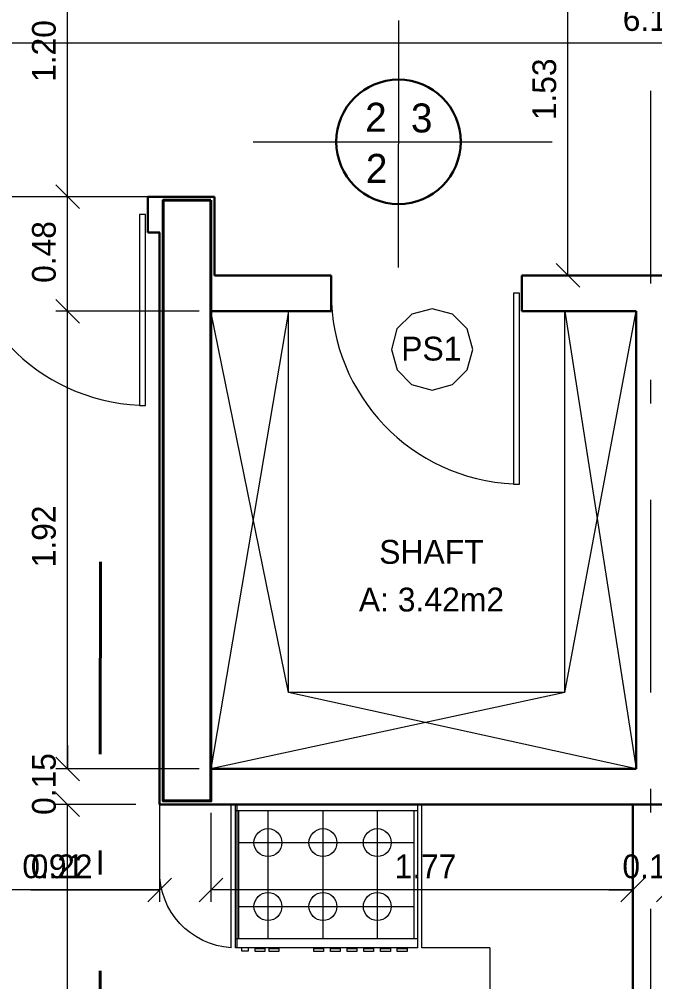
# Model space of a CAD drawing. Header units: metres. Extents: x 2.9 to 62.3, y 8 to 50.1.
# Drawn here: x 27.85 to 30.517, y 38.646 to 42.684 of the extents above; entities that cross this region are included whole.
import ezdxf
from ezdxf.enums import TextEntityAlignment as Align

# ---------------------------------------------------------------- set-up
doc = ezdxf.new("R2010")
doc.units = ezdxf.units.M
doc.header["$MEASUREMENT"] = 0
doc.linetypes.add('DGN Style 4', pattern=[1.616637, 0.807814, -0.403907, 0.00101, -0.403907])
doc.layers.get('Defpoints').update_dxf_attribs({"lineweight": 0})
for name, color, linetype, lineweight in [('00-EDIFICACOES TÉRREO', 7, 'Continuous', 0), ('CORNIJAS_VAR NA PLANTA PTIPO 1', 7, 'Continuous', 0), ('Cotas', 13, 'Continuous', 0), ('Level 12', 7, 'Continuous', 0), ('Level 14', 7, 'Continuous', 0), ('Level 3', 7, 'Continuous', 0), ('Level 36', 7, 'Continuous', 0), ('Level 46', 7, 'Continuous', 0), ('Level 7', 7, 'Continuous', 0)]:
    doc.layers.add(name, color=color, linetype=linetype, lineweight=lineweight)
doc.styles.add('Style-INTL_ENGINEERING', font='INTL_ENGINEERING.shx')
doc.dimstyles.get("Standard").update_dxf_attribs({"dimtxt": 0.18, "dimasz": 0.18, "dimexe": 0.18, "dimexo": 0.0625, "dimgap": 0.09, "dimtad": 0, "dimtih": 1, "dimtoh": 1, "dimdec": 4, "dimzin": 1, "dimdsep": 46, "dimtxsty": 'Standard', "dimcen": 0, "dimadec": 0, "dimazin": 0, "dimtfac": 1, "dimtdec": 4, "dimtofl": 0, "dimtmove": 0, "dimatfit": 3, "dimfxl": 0, "dimtolj": 1, "dimtzin": 1, "dimarcsym": 0})

# ---------------------------------------------------------------- blocks, each defined once
blk = doc.blocks.new('_Oblique')
at = {"color": 0, "linetype": 'ByBlock', "lineweight": -2}
blk.add_line((0.5, 0.5), (-0.5, -0.5), dxfattribs=at)
blk = doc.blocks.new('*D305')
at = {"layer": 'Cotas', "color": 2, "linetype": 'Continuous', "lineweight": 0}
for p, q in [((27.4235, 41.9886), (27.4235, 42.6349)), ((33.5753, 42.0385), (33.5753, 42.6349)), ((27.4235, 42.5854), (33.5753, 42.5854))]:
    blk.add_line(p, q, dxfattribs=at)
at = {"layer": 'Defpoints'}
for p in [(30.4994, 42.5854), (33.5753, 42.5854), (33.5753, 41.989), (27.4235, 41.9391)]:
    blk.add_point(p, dxfattribs=at)
at = {"layer": 'Cotas', "color": 2, "linetype": 'Continuous', "lineweight": 0, "xscale": 0.0995, "yscale": 0.0995, "zscale": 0.0995, "rotation": 180}
blk.add_blockref('_Oblique', (27.4235, 42.5854), dxfattribs=at)
at = {"layer": 'Cotas', "color": 2, "linetype": 'Continuous', "lineweight": 0, "xscale": 0.0995, "yscale": 0.0995, "zscale": 0.0995}
blk.add_blockref('_Oblique', (33.5753, 42.5854), dxfattribs=at)
at = {"layer": 'Cotas', "color": 2, "linetype": 'Continuous', "lineweight": 0, "style": 'Style-INTL_ENGINEERING'}
blk.add_text('6.15', height=0.0995, dxfattribs=at).set_placement((30.3829, 42.6847), align=Align.MIDDLE_LEFT)
blk = doc.blocks.new('*D542')
at = {"layer": 'Cotas', "color": 2, "linetype": 'Continuous', "lineweight": 0}
for p, q in [((30.5745, 39.3397), (30.5745, 37.5752)), ((30.4246, 37.4486), (30.4246, 37.6742)), ((30.3251, 37.6247), (30.4246, 37.6247)), ((30.6741, 37.6247), (30.5745, 37.6247))]:
    blk.add_line(p, q, dxfattribs=at)
at = {"layer": 'Defpoints'}
for p in [(30.5745, 39.3892), (30.4996, 37.6247), (30.5745, 37.6247), (30.4246, 37.3991)]:
    blk.add_point(p, dxfattribs=at)
at = {"layer": 'Cotas', "color": 2, "linetype": 'Continuous', "lineweight": 0, "xscale": 0.0995, "yscale": 0.0995, "zscale": 0.0995}
blk.add_blockref('_Oblique', (30.4246, 37.6247), dxfattribs=at)
at = {"layer": 'Cotas', "color": 2, "linetype": 'Continuous', "lineweight": 0, "xscale": 0.0995, "yscale": 0.0995, "zscale": 0.0995, "rotation": 180}
blk.add_blockref('_Oblique', (30.5745, 37.6247), dxfattribs=at)
at = {"layer": 'Cotas', "color": 2, "linetype": 'Continuous', "lineweight": 0, "style": 'Style-INTL_ENGINEERING'}
blk.add_text('0.15', height=0.0995, dxfattribs=at).set_placement((30.3815, 37.724), align=Align.MIDDLE_LEFT)
blk = doc.blocks.new('*D554')
at = {"layer": 'Cotas', "color": 2, "linetype": 'Continuous', "lineweight": 0}
for p, q in [((28.34, 39.3892), (28.0035, 39.3892)), ((28.053, 35.409), (28.053, 39.3892)), ((27.6241, 35.409), (28.1025, 35.409))]:
    blk.add_line(p, q, dxfattribs=at)
at = {"layer": 'Defpoints'}
for p in [(28.053, 39.3892), (28.3895, 39.3892), (28.053, 37.3991), (27.5746, 35.409)]:
    blk.add_point(p, dxfattribs=at)
at = {"layer": 'Cotas', "color": 2, "linetype": 'Continuous', "lineweight": 0, "xscale": 0.0995, "yscale": 0.0995, "zscale": 0.0995}
for p, rotation in [((28.053, 39.3892), 90), ((28.053, 35.409), 270)]:
    blk.add_blockref('_Oblique', p, dxfattribs=dict(at, rotation=rotation))
at = {"layer": 'Cotas', "color": 2, "linetype": 'Continuous', "lineweight": 0, "style": 'Style-INTL_ENGINEERING'}
blk.add_text('3.98', height=0.0995, rotation=90, dxfattribs=at).set_placement((27.9537, 37.257), align=Align.MIDDLE_LEFT)
blk = doc.blocks.new('*D555')
at = {"layer": 'Cotas', "color": 2, "linetype": 'Continuous', "lineweight": 0}
for p, q in [((28.053, 39.6387), (28.053, 39.5392)), ((28.605, 39.5392), (28.0035, 39.5392)), ((28.34, 39.3892), (28.0035, 39.3892)), ((28.053, 39.2897), (28.053, 39.3892))]:
    blk.add_line(p, q, dxfattribs=at)
at = {"layer": 'Defpoints'}
for p in [(28.053, 39.5392), (28.6545, 39.5392), (28.053, 39.4642), (28.3895, 39.3892)]:
    blk.add_point(p, dxfattribs=at)
at = {"layer": 'Cotas', "color": 2, "linetype": 'Continuous', "lineweight": 0, "xscale": 0.0995, "yscale": 0.0995, "zscale": 0.0995}
for p, rotation in [((28.053, 39.5392), 270), ((28.053, 39.3892), 90)]:
    blk.add_blockref('_Oblique', p, dxfattribs=dict(at, rotation=rotation))
at = {"layer": 'Cotas', "color": 2, "linetype": 'Continuous', "lineweight": 0, "style": 'Style-INTL_ENGINEERING'}
blk.add_text('0.15', height=0.0995, rotation=90, dxfattribs=at).set_placement((27.9537, 39.3462), align=Align.MIDDLE_LEFT)
blk = doc.blocks.new('*D556')
at = {"layer": 'Cotas', "color": 2, "linetype": 'Continuous', "lineweight": 0}
for p, q in [((28.605, 41.459), (28.0035, 41.459)), ((28.053, 39.5392), (28.053, 41.459)), ((28.605, 39.5392), (28.0035, 39.5392))]:
    blk.add_line(p, q, dxfattribs=at)
at = {"layer": 'Defpoints'}
for p in [(28.053, 41.459), (28.6545, 41.459), (28.053, 40.4991), (28.6545, 39.5392)]:
    blk.add_point(p, dxfattribs=at)
at = {"layer": 'Cotas', "color": 2, "linetype": 'Continuous', "lineweight": 0, "xscale": 0.0995, "yscale": 0.0995, "zscale": 0.0995}
for p, rotation in [((28.053, 41.459), 90), ((28.053, 39.5392), 270)]:
    blk.add_blockref('_Oblique', p, dxfattribs=dict(at, rotation=rotation))
at = {"layer": 'Cotas', "color": 2, "linetype": 'Continuous', "lineweight": 0, "style": 'Style-INTL_ENGINEERING'}
blk.add_text('1.92', height=0.0995, rotation=90, dxfattribs=at).set_placement((27.9537, 40.385), align=Align.MIDDLE_LEFT)
blk = doc.blocks.new('*D557')
at = {"layer": 'Cotas', "color": 2, "linetype": 'Continuous', "lineweight": 0}
for p, q in [((28.265, 41.939), (28.0035, 41.939)), ((28.053, 41.459), (28.053, 41.939)), ((28.605, 41.459), (28.0035, 41.459))]:
    blk.add_line(p, q, dxfattribs=at)
at = {"layer": 'Defpoints'}
for p in [(28.053, 41.939), (28.3145, 41.939), (28.053, 41.7241), (28.6545, 41.459)]:
    blk.add_point(p, dxfattribs=at)
at = {"layer": 'Cotas', "color": 2, "linetype": 'Continuous', "lineweight": 0, "xscale": 0.0995, "yscale": 0.0995, "zscale": 0.0995}
for p, rotation in [((28.053, 41.939), 90), ((28.053, 41.459), 270)]:
    blk.add_blockref('_Oblique', p, dxfattribs=dict(at, rotation=rotation))
at = {"layer": 'Cotas', "color": 2, "linetype": 'Continuous', "lineweight": 0, "style": 'Style-INTL_ENGINEERING'}
blk.add_text('0.48', height=0.0995, rotation=90, dxfattribs=at).set_placement((27.9537, 41.578), align=Align.MIDDLE_LEFT)
blk = doc.blocks.new('*D558')
at = {"layer": 'Cotas', "color": 2, "linetype": 'Continuous', "lineweight": 0}
for p, q in [((27.473, 43.139), (28.1025, 43.139)), ((28.053, 41.939), (28.053, 43.139)), ((28.265, 41.939), (28.0035, 41.939))]:
    blk.add_line(p, q, dxfattribs=at)
at = {"layer": 'Defpoints'}
for p in [(27.4235, 43.139), (28.053, 43.139), (28.053, 42.539), (28.3145, 41.939)]:
    blk.add_point(p, dxfattribs=at)
at = {"layer": 'Cotas', "color": 2, "linetype": 'Continuous', "lineweight": 0, "xscale": 0.0995, "yscale": 0.0995, "zscale": 0.0995}
for p, rotation in [((28.053, 43.139), 90), ((28.053, 41.939), 270)]:
    blk.add_blockref('_Oblique', p, dxfattribs=dict(at, rotation=rotation))
at = {"layer": 'Cotas', "color": 2, "linetype": 'Continuous', "lineweight": 0, "style": 'Style-INTL_ENGINEERING'}
blk.add_text('1.20', height=0.0995, rotation=90, dxfattribs=at).set_placement((27.9537, 42.421), align=Align.MIDDLE_LEFT)
blk = doc.blocks.new('*D615')
at = {"layer": 'Cotas', "color": 2, "linetype": 'Continuous', "lineweight": 0}
for p, q in [((30.4246, 39.3397), (30.4246, 38.9817)), ((30.5745, 39.3397), (30.5745, 38.9817)), ((30.3251, 39.0312), (30.4246, 39.0312)), ((30.6741, 39.0312), (30.5745, 39.0312))]:
    blk.add_line(p, q, dxfattribs=at)
at = {"layer": 'Defpoints'}
for p in [(30.4246, 39.3892), (30.5745, 39.3892), (30.4246, 39.0312), (30.4996, 39.0312)]:
    blk.add_point(p, dxfattribs=at)
at = {"layer": 'Cotas', "color": 2, "linetype": 'Continuous', "lineweight": 0, "xscale": 0.0995, "yscale": 0.0995, "zscale": 0.0995}
blk.add_blockref('_Oblique', (30.4246, 39.0312), dxfattribs=at)
at = {"layer": 'Cotas', "color": 2, "linetype": 'Continuous', "lineweight": 0, "xscale": 0.0995, "yscale": 0.0995, "zscale": 0.0995, "rotation": 180}
blk.add_blockref('_Oblique', (30.5745, 39.0312), dxfattribs=at)
at = {"layer": 'Cotas', "color": 2, "linetype": 'Continuous', "lineweight": 0, "style": 'Style-INTL_ENGINEERING'}
blk.add_text('0.15', height=0.0995, dxfattribs=at).set_placement((30.3815, 39.1304), align=Align.MIDDLE_LEFT)
blk = doc.blocks.new('*D616')
at = {"layer": 'Cotas', "color": 2, "linetype": 'Continuous', "lineweight": 0}
for p, q in [((28.6545, 39.3551), (28.6545, 38.9817)), ((30.4246, 39.3397), (30.4246, 38.9817)), ((30.4246, 39.0312), (28.6545, 39.0312))]:
    blk.add_line(p, q, dxfattribs=at)
at = {"layer": 'Defpoints'}
for p in [(28.6545, 39.4046), (30.4246, 39.3892), (28.6545, 39.0312), (29.5395, 39.0312)]:
    blk.add_point(p, dxfattribs=at)
at = {"layer": 'Cotas', "color": 2, "linetype": 'Continuous', "lineweight": 0, "xscale": 0.0995, "yscale": 0.0995, "zscale": 0.0995, "rotation": 180}
blk.add_blockref('_Oblique', (28.6545, 39.0312), dxfattribs=at)
at = {"layer": 'Cotas', "color": 2, "linetype": 'Continuous', "lineweight": 0, "xscale": 0.0995, "yscale": 0.0995, "zscale": 0.0995}
blk.add_blockref('_Oblique', (30.4246, 39.0312), dxfattribs=at)
at = {"layer": 'Cotas', "color": 2, "linetype": 'Continuous', "lineweight": 0, "style": 'Style-INTL_ENGINEERING'}
blk.add_text('1.77', height=0.0995, dxfattribs=at).set_placement((29.4258, 39.1304), align=Align.MIDDLE_LEFT)
blk = doc.blocks.new('*D617')
at = {"layer": 'Cotas', "color": 2, "linetype": 'Continuous', "lineweight": 0}
for p, q in [((28.4395, 39.3397), (28.4395, 38.9817)), ((28.6545, 39.3551), (28.6545, 38.9817)), ((27.8988, 39.0312), (28.4395, 39.0312)), ((28.754, 39.0312), (28.6545, 39.0312))]:
    blk.add_line(p, q, dxfattribs=at)
at = {"layer": 'Defpoints'}
for p in [(28.4395, 39.3892), (28.6545, 39.4046), (28.0449, 39.0312), (28.4395, 39.0312)]:
    blk.add_point(p, dxfattribs=at)
at = {"layer": 'Cotas', "color": 2, "linetype": 'Continuous', "lineweight": 0, "xscale": 0.0995, "yscale": 0.0995, "zscale": 0.0995}
blk.add_blockref('_Oblique', (28.4395, 39.0312), dxfattribs=at)
at = {"layer": 'Cotas', "color": 2, "linetype": 'Continuous', "lineweight": 0, "xscale": 0.0995, "yscale": 0.0995, "zscale": 0.0995, "rotation": 180}
blk.add_blockref('_Oblique', (28.6545, 39.0312), dxfattribs=at)
at = {"layer": 'Cotas', "color": 2, "linetype": 'Continuous', "lineweight": 0, "style": 'Style-INTL_ENGINEERING'}
blk.add_text('0.22', height=0.0995, dxfattribs=at).set_placement((27.8988, 39.1304), align=Align.MIDDLE_LEFT)
blk = doc.blocks.new('*D618')
at = {"layer": 'Cotas', "color": 2, "linetype": 'Continuous', "lineweight": 0}
for p, q in [((28.4395, 39.3397), (28.4395, 38.9817)), ((27.5246, 39.3095), (27.5246, 38.9817)), ((28.4395, 39.0312), (27.5246, 39.0312))]:
    blk.add_line(p, q, dxfattribs=at)
at = {"layer": 'Defpoints'}
for p in [(28.4395, 39.3892), (27.5246, 39.359), (27.5246, 39.0312), (27.982, 39.0312)]:
    blk.add_point(p, dxfattribs=at)
at = {"layer": 'Cotas', "color": 2, "linetype": 'Continuous', "lineweight": 0, "xscale": 0.0995, "yscale": 0.0995, "zscale": 0.0995, "rotation": 180}
blk.add_blockref('_Oblique', (27.5246, 39.0312), dxfattribs=at)
at = {"layer": 'Cotas', "color": 2, "linetype": 'Continuous', "lineweight": 0, "xscale": 0.0995, "yscale": 0.0995, "zscale": 0.0995}
blk.add_blockref('_Oblique', (28.4395, 39.0312), dxfattribs=at)
at = {"layer": 'Cotas', "color": 2, "linetype": 'Continuous', "lineweight": 0, "style": 'Style-INTL_ENGINEERING'}
blk.add_text('0.91', height=0.0995, dxfattribs=at).set_placement((27.8636, 39.1304), align=Align.MIDDLE_LEFT)
blk = doc.blocks.new('*D336')
at = {"layer": 'Cotas', "color": 2, "linetype": 'Continuous', "lineweight": 0}
for p, q in [((29.6115, 43.139), (30.2024, 43.139)), ((30.1529, 41.609), (30.1529, 43.139)), ((30.4601, 41.609), (30.1034, 41.609))]:
    blk.add_line(p, q, dxfattribs=at)
at = {"layer": 'Defpoints'}
for p in [(29.562, 43.139), (30.1529, 43.139), (30.1529, 42.374), (30.5096, 41.609)]:
    blk.add_point(p, dxfattribs=at)
at = {"layer": 'Cotas', "color": 2, "linetype": 'Continuous', "lineweight": 0, "xscale": 0.0995, "yscale": 0.0995, "zscale": 0.0995}
for p, rotation in [((30.1529, 43.139), 90), ((30.1529, 41.609), 270)]:
    blk.add_blockref('_Oblique', p, dxfattribs=dict(at, rotation=rotation))
at = {"layer": 'Cotas', "color": 2, "linetype": 'Continuous', "lineweight": 0, "style": 'Style-INTL_ENGINEERING'}
blk.add_text('1.53', height=0.0995, rotation=90, dxfattribs=at).set_placement((30.0537, 42.2603), align=Align.MIDDLE_LEFT)
blk = doc.blocks.new('*U149')
at = {"layer": '00-EDIFICACOES TÉRREO', "color": 4, "linetype": 'Continuous', "lineweight": 0, "flags": 128}
blk.add_lwpolyline([(0.003424, 0.000005), (0.002945, 0.001718), (0.001718, 0.002961), (0.000001, 0.003416), (-0.001712, 0.002959), (-0.00296, 0.001719), (-0.003415, 0.000002), (-0.002936, -0.001711), (-0.001723, -0.00295), (-0.000005, -0.003405), (0.001726, -0.002939), (0.002946, -0.001713)], close=True, dxfattribs=at)
at = {"layer": '00-EDIFICACOES TÉRREO', "color": 4, "linetype": 'Continuous', "lineweight": 0, "style": 'Style-INTL_ENGINEERING'}
blk.add_text('PS1', height=0.0019994, rotation=359.99988, dxfattribs=at).set_placement((-0.00259, -0.00093))
blk = doc.blocks.new('INDESP_1')
at = {"layer": 'Level 3', "color": 131, "linetype": 'Continuous', "lineweight": 0}
for p, q in [((0.015061, -0.013019), (0.015068, 0.01257)), ((0.000007, 0.000002), (0.030986, 0.000002))]:
    blk.add_line(p, q, dxfattribs=at)
at = {"layer": 'Level 3', "color": 131, "linetype": 'Continuous', "lineweight": 13}
blk.add_line((0.022096, 0.000001), (0.022128, 0.000018), dxfattribs=at)
at = {"layer": 'Level 3', "color": 131, "linetype": 'Continuous', "lineweight": 30}
blk.add_circle((0.015052, 0.000008), 0.006446, dxfattribs=at)
at = {"layer": 'Level 3', "color": 131, "linetype": 'Continuous', "lineweight": 30, "style": 'Style-INTL_ENGINEERING'}
for s, p in [('2', (0.011593, 0.001049)), ('3', (0.016333, 0.000975)), ('2', (0.011667, -0.004247))]:
    blk.add_text(s, height=0.003, rotation=0.00002, dxfattribs=at).set_placement(p)
blk = doc.blocks.new('*U161')
at = {"layer": 'Level 3', "color": 2, "linetype": 'DGN Style 4', "lineweight": 40}
blk.add_line((-0.0555, -2.1144), (-0.053, 0.7084), dxfattribs=at)
blk = doc.blocks.new('*U40')
at = {"layer": 'Level 36', "color": 172, "linetype": 'Continuous', "lineweight": 13}
for p, q in [((-0.3825, 0.308), (0.3825, 0.3081)), ((-0.3825, -0.292), (-0.3825, 0.308)), ((-0.3825, 0.283), (0.3825, 0.283)), ((-0.375, -0.2919), (-0.375, 0.308)), ((-0.3675, -0.2533), (-0.3675, 0.283)), ((-0.2445, -0.2533), (-0.2445, 0.283)), ((-0.0138, -0.2533), (-0.0138, 0.283)), ((0.2145, -0.2533), (0.2145, 0.283)), ((0.3675, -0.2533), (0.3675, 0.2831)), ((0.3825, -0.292), (0.3825, 0.3081)), ((-0.3675, 0.1489), (0.3675, 0.149)), ((-0.3675, -0.1192), (0.3675, -0.1192)), ((-0.3825, -0.2533), (0.3825, -0.2533)), ((0.3825, -0.292), (-0.3825, -0.292)), ((-0.3556, -0.3061), (-0.3556, -0.292)), ((-0.3291, -0.3061), (-0.3556, -0.3061)), ((-0.3291, -0.292), (-0.3291, -0.3061)), ((-0.2995, -0.308), (-0.2995, -0.2957)), ((-0.2995, -0.2957), (-0.2587, -0.2957)), ((-0.2587, -0.308), (-0.2995, -0.308)), ((-0.2587, -0.2957), (-0.2587, -0.308)), ((-0.2409, -0.308), (-0.2409, -0.2957)), ((-0.2409, -0.2957), (-0.2001, -0.2957)), ((-0.2001, -0.308), (-0.2409, -0.308)), ((-0.2001, -0.2957), (-0.2001, -0.308)), ((-0.0531, -0.308), (-0.0531, -0.2957)), ((-0.0531, -0.2957), (-0.0123, -0.2957)), ((-0.0122, -0.308), (-0.0531, -0.308)), ((-0.0123, -0.2957), (-0.0122, -0.308)), ((0.0169, -0.308), (0.0169, -0.2957)), ((0.0169, -0.2957), (0.0577, -0.2957)), ((0.0578, -0.3081), (0.0169, -0.308)), ((0.0577, -0.2957), (0.0578, -0.3081)), ((0.0869, -0.3081), (0.0869, -0.2957)), ((0.0869, -0.2957), (0.1278, -0.2957)), ((0.1277, -0.3081), (0.0869, -0.3081)), ((0.1278, -0.2957), (0.1277, -0.3081)), ((0.1569, -0.308), (0.1569, -0.2957)), ((0.1569, -0.2957), (0.1978, -0.2957)), ((0.1977, -0.308), (0.1569, -0.308)), ((0.1978, -0.2957), (0.1977, -0.308)), ((0.2269, -0.308), (0.2269, -0.2957)), ((0.2269, -0.2957), (0.2678, -0.2957)), ((0.2678, -0.3081), (0.2269, -0.308)), ((0.2678, -0.2957), (0.2678, -0.3081)), ((0.2969, -0.308), (0.2969, -0.2957)), ((0.2969, -0.2957), (0.3378, -0.2957)), ((0.3378, -0.308), (0.2969, -0.308)), ((0.3378, -0.2957), (0.3378, -0.308))]:
    blk.add_line(p, q, dxfattribs=at)
for centre in [(-0.2458, 0.1489), (-0.0151, 0.1489), (0.2132, 0.1489), (-0.2458, -0.1192), (-0.0151, -0.1192), (0.2132, -0.1192)]:
    blk.add_circle(centre, 0.0585, dxfattribs=at)
blk = doc.blocks.new('*U19')
at = {"layer": 'Level 36', "color": 172, "linetype": 'Continuous', "lineweight": 13}
for p, q in [((-2.0598, 1.1903), (-2.0598, 1.4802)), ((-1.7598, 0.8802), (-1.7598, 1.4802)), ((-0.9598, 0.8802), (-0.9598, 1.4802)), ((-0.675, 0.8802), (-0.9598, 0.8802)), ((-0.675, 0.8802), (-0.675, -1))]:
    blk.add_line(p, q, dxfattribs=at)
at = {"layer": 'Level 36', "color": 172, "linetype": 'Continuous', "lineweight": 13, "extrusion": (0, 0, -1)}
blk.add_arc((1.7419, 1.1977), 0.318, 273.2275, 1.3325, dxfattribs=at)
at = {"layer": 'Level 36', "color": 172, "linetype": 'Continuous', "lineweight": 13}
blk.add_blockref('*U40', (-1.3598, 1.1722), dxfattribs=at)
blk = doc.blocks.new('P80D_1')
at = {"layer": 'Level 14', "color": 7, "linetype": 'Continuous', "lineweight": 13}
for p, q in [((0.035, 0.875), (0.01, 0.875)), ((0.01, 0.875), (0.01, 0.075)), ((0.035, 0.075), (0.035, 0.875)), ((0.01, 0.075), (0.035, 0.075))]:
    blk.add_line(p, q, dxfattribs=at)
blk.add_arc((0, 0.0749), 0.8, 0.0001, 87.4926, dxfattribs=at)
at = {"layer": 'Level 7', "color": 7, "linetype": 'Continuous', "lineweight": 30}
for p, q in [((0, 0), (0, 0.15)), ((0.8, 0), (0.8, 0.15))]:
    blk.add_line(p, q, dxfattribs=at)
blk = doc.blocks.new('P80D_1_1')
at = {"color": 7, "linetype": 'Continuous', "lineweight": 13}
for p, q in [((0.035, 0.875), (0.01, 0.875)), ((0.01, 0.875), (0.01, 0.075)), ((0.035, 0.075), (0.035, 0.875)), ((0.01, 0.075), (0.035, 0.075))]:
    blk.add_line(p, q, dxfattribs=at)
at = {"color": 7, "linetype": 'Continuous', "lineweight": 30}
for p, q in [((0, 0), (0, 0.15)), ((0.8, 0), (0.8, 0.15))]:
    blk.add_line(p, q, dxfattribs=at)
at = {"color": 7, "linetype": 'Continuous', "lineweight": 13}
blk.add_arc((0, 0.0749), 0.8, 0.0001, 87.4926, dxfattribs=at)

msp = doc.modelspace()

# ---------------------------------------------------------------- linework, layer by layer
at = {"layer": 'CORNIJAS_VAR NA PLANTA PTIPO 1', "color": 7, "linetype": 'Continuous', "lineweight": 0}
msp.add_line((28.3897, 41.939), (27.5897, 41.9391), dxfattribs=at)
at = {"layer": 'CORNIJAS_VAR NA PLANTA PTIPO 1', "color": 7, "linetype": 'Continuous', "lineweight": 30}
for p, q in [((28.4395, 41.939), (28.3897, 41.939)), ((28.4397, 41.789), (28.3897, 41.789)), ((30.4245, 39.3892), (30.4245, 35.409))]:
    msp.add_line(p, q, dxfattribs=at)
at = {"layer": 'Defpoints', "color": 3, "linetype": 'DGN Style 4', "lineweight": 0}
msp.add_line((30.4996, 47.5301), (30.4996, 31.4338), dxfattribs=at)
at = {"layer": 'Level 46', "color": 7, "linetype": 'Continuous', "lineweight": 30}
for p, q in [((28.4395, 41.939), (28.6695, 41.939)), ((28.6695, 41.939), (28.6695, 41.609)), ((28.4395, 39.3892), (28.4395, 41.789)), ((29.1595, 41.609), (28.6695, 41.609)), ((29.9596, 41.609), (31.0596, 41.609)), ((29.1596, 41.459), (28.6545, 41.459)), ((29.9596, 41.459), (30.4396, 41.459)), ((30.4396, 39.5392), (30.4396, 41.459)), ((30.4396, 39.5392), (28.6545, 39.5392)), ((32.5895, 39.3892), (28.4395, 39.3892))]:
    msp.add_line(p, q, dxfattribs=at)
at = {"layer": 'Level 46', "color": 7, "linetype": 'Continuous', "lineweight": 0}
for p, q in [((28.9796, 39.859), (28.6545, 41.459)), ((28.9796, 41.459), (28.6545, 39.5392)), ((30.1396, 39.859), (30.4396, 41.459)), ((30.1396, 41.459), (30.4396, 39.5392)), ((30.1396, 39.859), (28.6545, 39.5392)), ((30.4396, 39.5392), (28.9796, 39.859)), ((30.1396, 39.859), (28.9796, 39.859))]:
    msp.add_line(p, q, dxfattribs=at)
at = {"layer": 'Level 46', "color": 7, "linetype": 'Continuous', "lineweight": 13}
for p, q in [((28.9796, 39.859), (28.9796, 41.459)), ((30.1396, 39.859), (30.1396, 41.459))]:
    msp.add_line(p, q, dxfattribs=at)
at = {"layer": 'Level 46', "color": 120, "linetype": 'Continuous', "lineweight": 40, "flags": 128}
msp.add_lwpolyline([(28.6545, 41.9246), (28.4545, 41.9246), (28.4545, 39.4046), (28.6545, 39.4046)], close=True, dxfattribs=at)

# ---------------------------------------------------------------- block references
at = {"layer": '00-EDIFICACOES TÉRREO', "color": 4, "linetype": 'Continuous', "lineweight": 0, "xscale": 50.00000000487893, "yscale": 50.00000000487893, "zscale": 50.00000000487893, "rotation": 0.0008004141529982}
msp.add_blockref('*U149', (29.5828, 41.2986), dxfattribs=at)
at = {"layer": 'Level 3', "color": 2, "linetype": 'Continuous', "lineweight": 30}
msp.add_blockref('*U161', (28.2443, 39.9991), dxfattribs=at)
at = {"layer": 'Level 3', "color": 131, "linetype": 'Continuous', "lineweight": 30, "xscale": 40.50002794240174, "yscale": 40.50002794240174, "zscale": 40.50002794240174, "rotation": 0.0006587766262007}
msp.add_blockref('INDESP_1', (28.8324, 42.1694), dxfattribs=at)
at = {"layer": 'Level 36', "color": 172, "linetype": 'Continuous', "lineweight": 13}
msp.add_blockref('*U19', (30.4996, 37.909), dxfattribs=at)
at = {"layer": 'Level 46', "color": 7, "linetype": 'Continuous', "lineweight": 30, "xscale": 1.000000000010841, "yscale": 1.000000000010841, "rotation": 179.9997331952823}
msp.add_blockref('P80D_1_1', (29.9596, 41.6091), dxfattribs=at)
at = {"layer": 'Level 7', "color": 7, "linetype": 'Continuous', "lineweight": 30, "xscale": 1.000000000010841, "yscale": 1.000000000010841, "rotation": 179.9997331952823}
msp.add_blockref('P80D_1', (28.3897, 41.9391), dxfattribs=at)

# ---------------------------------------------------------------- texts
at = {"layer": 'Level 12', "color": 2, "linetype": 'Continuous', "lineweight": 13, "insert": (29.5802, 40.3488), "char_height": 0.1, "attachment_point": 5, "line_spacing_factor": 1.200006, "style": 'Style-INTL_ENGINEERING'}
msp.add_mtext('SHAFT\\PA: 3.42m2\\P', dxfattribs=at)

# ---------------------------------------------------------------- dimensions: what is measured, and where the dimension line sits
at = {"layer": 'Cotas', "color": 2, "linetype": 'Continuous', "lineweight": 0}
for base, p1, p2, angle, override, picture, middle in [((28.053, 43.139), (28.3145, 41.939), (27.4235, 43.139), 90, {"dimtxt": 0.0995, "dimasz": 0.0995, "dimexe": 0.0495, "dimexo": 0.0495, "dimgap": 0.0495, "dimtad": 1, "dimtih": 0, "dimtoh": 0, "dimdec": 2, "dimzin": 3, "dimtxsty": 'Style-INTL_ENGINEERING', "dimblk": 'Oblique', "dimclre": 2, "dimtdec": 2, "dimatfit": 1, "dimfrac": 2, "dimtolj": 0, "dimtzin": 3, "dimlwe": 0}, '*D558', (28.053, 42.539)), ((30.1529, 43.139), (30.5096, 41.609), (29.562, 43.139), 90, {"dimtxt": 0.0995, "dimasz": 0.0995, "dimexe": 0.0495, "dimexo": 0.0495, "dimgap": 0.0495, "dimtad": 1, "dimtih": 0, "dimtoh": 0, "dimdec": 2, "dimzin": 3, "dimtxsty": 'Style-INTL_ENGINEERING', "dimblk": 'Oblique', "dimclre": 2, "dimtdec": 2, "dimatfit": 1, "dimtolj": 0, "dimtzin": 3, "dimlwe": 0}, '*D336', (30.1529, 42.374)), ((28.053, 41.459), (28.6545, 39.5392), (28.6545, 41.459), 90, {"dimtxt": 0.0995, "dimasz": 0.0995, "dimexe": 0.0495, "dimexo": 0.0495, "dimgap": 0.0495, "dimtad": 1, "dimtih": 0, "dimtoh": 0, "dimdec": 2, "dimzin": 3, "dimtxsty": 'Style-INTL_ENGINEERING', "dimblk": 'Oblique', "dimclre": 2, "dimtdec": 2, "dimatfit": 1, "dimfrac": 2, "dimtolj": 0, "dimtzin": 3, "dimlwe": 0}, '*D556', (28.053, 40.4991)), ((28.053, 39.3892), (27.5746, 35.409), (28.3895, 39.3892), 90, {"dimtxt": 0.0995, "dimasz": 0.0995, "dimexe": 0.0495, "dimexo": 0.0495, "dimgap": 0.0495, "dimtad": 1, "dimtih": 0, "dimtoh": 0, "dimdec": 2, "dimzin": 3, "dimtxsty": 'Style-INTL_ENGINEERING', "dimblk": 'Oblique', "dimclre": 2, "dimtdec": 2, "dimatfit": 1, "dimfrac": 2, "dimtolj": 0, "dimtzin": 3, "dimlwe": 0}, '*D554', (28.053, 37.3991)), ((27.5246, 39.0312), (28.4395, 39.3892), (27.5246, 39.359), 180, {"dimtxt": 0.0995, "dimasz": 0.0995, "dimexe": 0.0495, "dimexo": 0.0495, "dimgap": 0.0495, "dimtad": 1, "dimtih": 0, "dimtoh": 0, "dimdec": 2, "dimzin": 3, "dimtxsty": 'Style-INTL_ENGINEERING', "dimblk": 'Oblique', "dimclre": 2, "dimtdec": 2, "dimatfit": 1, "dimtolj": 0, "dimtzin": 3, "dimlwe": 0}, '*D618', (27.982, 39.0312)), ((28.6545, 39.0312), (30.4245, 39.3892), (28.6545, 39.4046), 180, {"dimtxt": 0.0995, "dimasz": 0.0995, "dimexe": 0.0495, "dimexo": 0.0495, "dimgap": 0.0495, "dimtad": 1, "dimtih": 0, "dimtoh": 0, "dimdec": 2, "dimzin": 3, "dimtxsty": 'Style-INTL_ENGINEERING', "dimblk": 'Oblique', "dimclre": 2, "dimtdec": 2, "dimatfit": 1, "dimtolj": 0, "dimtzin": 3, "dimlwe": 0}, '*D616', (29.5395, 39.0312))]:
    dim = msp.add_linear_dim(base=base, p1=p1, p2=p2, angle=angle, dimstyle='Standard', override=override, dxfattribs=at)
    dim.commit()
    dim.dimension.update_dxf_attribs({"geometry": picture, "text_midpoint": middle})
dim = msp.add_linear_dim(base=(33.5753, 42.5854), p1=(27.4235, 41.9391), p2=(33.5753, 41.989), dimstyle='Standard', override={"dimtxt": 0.0995, "dimasz": 0.0995, "dimexe": 0.0495, "dimexo": 0.0495, "dimgap": 0.0495, "dimtad": 1, "dimtih": 0, "dimtoh": 0, "dimdec": 2, "dimzin": 3, "dimtxsty": 'Style-INTL_ENGINEERING', "dimblk": 'Oblique', "dimclre": 2, "dimtdec": 2, "dimatfit": 1, "dimfrac": 2, "dimtolj": 0, "dimtzin": 3, "dimlwe": 0}, dxfattribs=at)
dim.commit()
dim.dimension.update_dxf_attribs({"geometry": '*D305', "text_midpoint": (30.4994, 42.5854)})
for base, p1, p2, angle, override, picture, middle in [((28.053, 41.939), (28.6545, 41.459), (28.3145, 41.939), 90, {"dimtxt": 0.0995, "dimasz": 0.0995, "dimexe": 0.0495, "dimexo": 0.0495, "dimgap": 0.0495, "dimtad": 1, "dimtih": 0, "dimtoh": 0, "dimdec": 2, "dimzin": 3, "dimtxsty": 'Style-INTL_ENGINEERING', "dimblk": 'Oblique', "dimclre": 2, "dimtdec": 2, "dimatfit": 1, "dimfrac": 2, "dimtolj": 0, "dimtzin": 3, "dimlwe": 0}, '*D557', (28.053, 41.7241)), ((28.053, 39.5392), (28.3895, 39.3892), (28.6545, 39.5392), 90, {"dimtxt": 0.0995, "dimasz": 0.0995, "dimexe": 0.0495, "dimexo": 0.0495, "dimgap": 0.0495, "dimtad": 1, "dimtih": 0, "dimtoh": 0, "dimdec": 2, "dimzin": 3, "dimtxsty": 'Style-INTL_ENGINEERING', "dimblk": 'Oblique', "dimclre": 2, "dimtdec": 2, "dimatfit": 1, "dimfrac": 2, "dimtolj": 0, "dimtzin": 3, "dimlwe": 0}, '*D555', (28.053, 39.4642)), ((28.439525894, 39.03119), (28.654525894, 39.4046296026), (28.439525894, 39.3892441148), 180, {"dimtxt": 0.0995, "dimasz": 0.0995, "dimexe": 0.0495, "dimexo": 0.0495, "dimgap": 0.0495, "dimtad": 1, "dimtih": 0, "dimtoh": 0, "dimdec": 2, "dimzin": 3, "dimtxsty": 'Style-INTL_ENGINEERING', "dimblk": 'Oblique', "dimclre": 2, "dimtdec": 2, "dimatfit": 1, "dimtolj": 0, "dimtzin": 3, "dimlwe": 0}, '*D617', (28.0449346242, 39.03119)), ((30.4245, 39.0312), (30.5745, 39.3892), (30.4245, 39.3892), 180, {"dimtxt": 0.0995, "dimasz": 0.0995, "dimexe": 0.0495, "dimexo": 0.0495, "dimgap": 0.0495, "dimtad": 1, "dimtih": 0, "dimtoh": 0, "dimdec": 2, "dimzin": 3, "dimtxsty": 'Style-INTL_ENGINEERING', "dimblk": 'Oblique', "dimclre": 2, "dimtdec": 2, "dimatfit": 1, "dimtolj": 0, "dimtzin": 3, "dimlwe": 0}, '*D615', (30.4996, 39.0312))]:
    dim = msp.add_linear_dim(base=base, p1=p1, p2=p2, angle=angle, dimstyle='Standard', override=override, dxfattribs=at)
    dim.commit()
    dim.dimension.update_dxf_attribs({"geometry": picture, "text_midpoint": middle, "dimtype": 160})
dim = msp.add_linear_dim(base=(30.5745, 37.6247), p1=(30.4245, 37.3991), p2=(30.5745, 39.3892), dimstyle='Standard', override={"dimtxt": 0.0995, "dimasz": 0.0995, "dimexe": 0.0495, "dimexo": 0.0495, "dimgap": 0.0495, "dimtad": 1, "dimtih": 0, "dimtoh": 0, "dimdec": 2, "dimzin": 3, "dimtxsty": 'Style-INTL_ENGINEERING', "dimblk": 'Oblique', "dimclre": 2, "dimtdec": 2, "dimatfit": 1, "dimtolj": 0, "dimtzin": 3, "dimlwe": 0}, dxfattribs=at)
dim.commit()
dim.dimension.update_dxf_attribs({"geometry": '*D542', "text_midpoint": (30.4996, 37.6247), "dimtype": 160})

doc.saveas('drawing.dxf')
